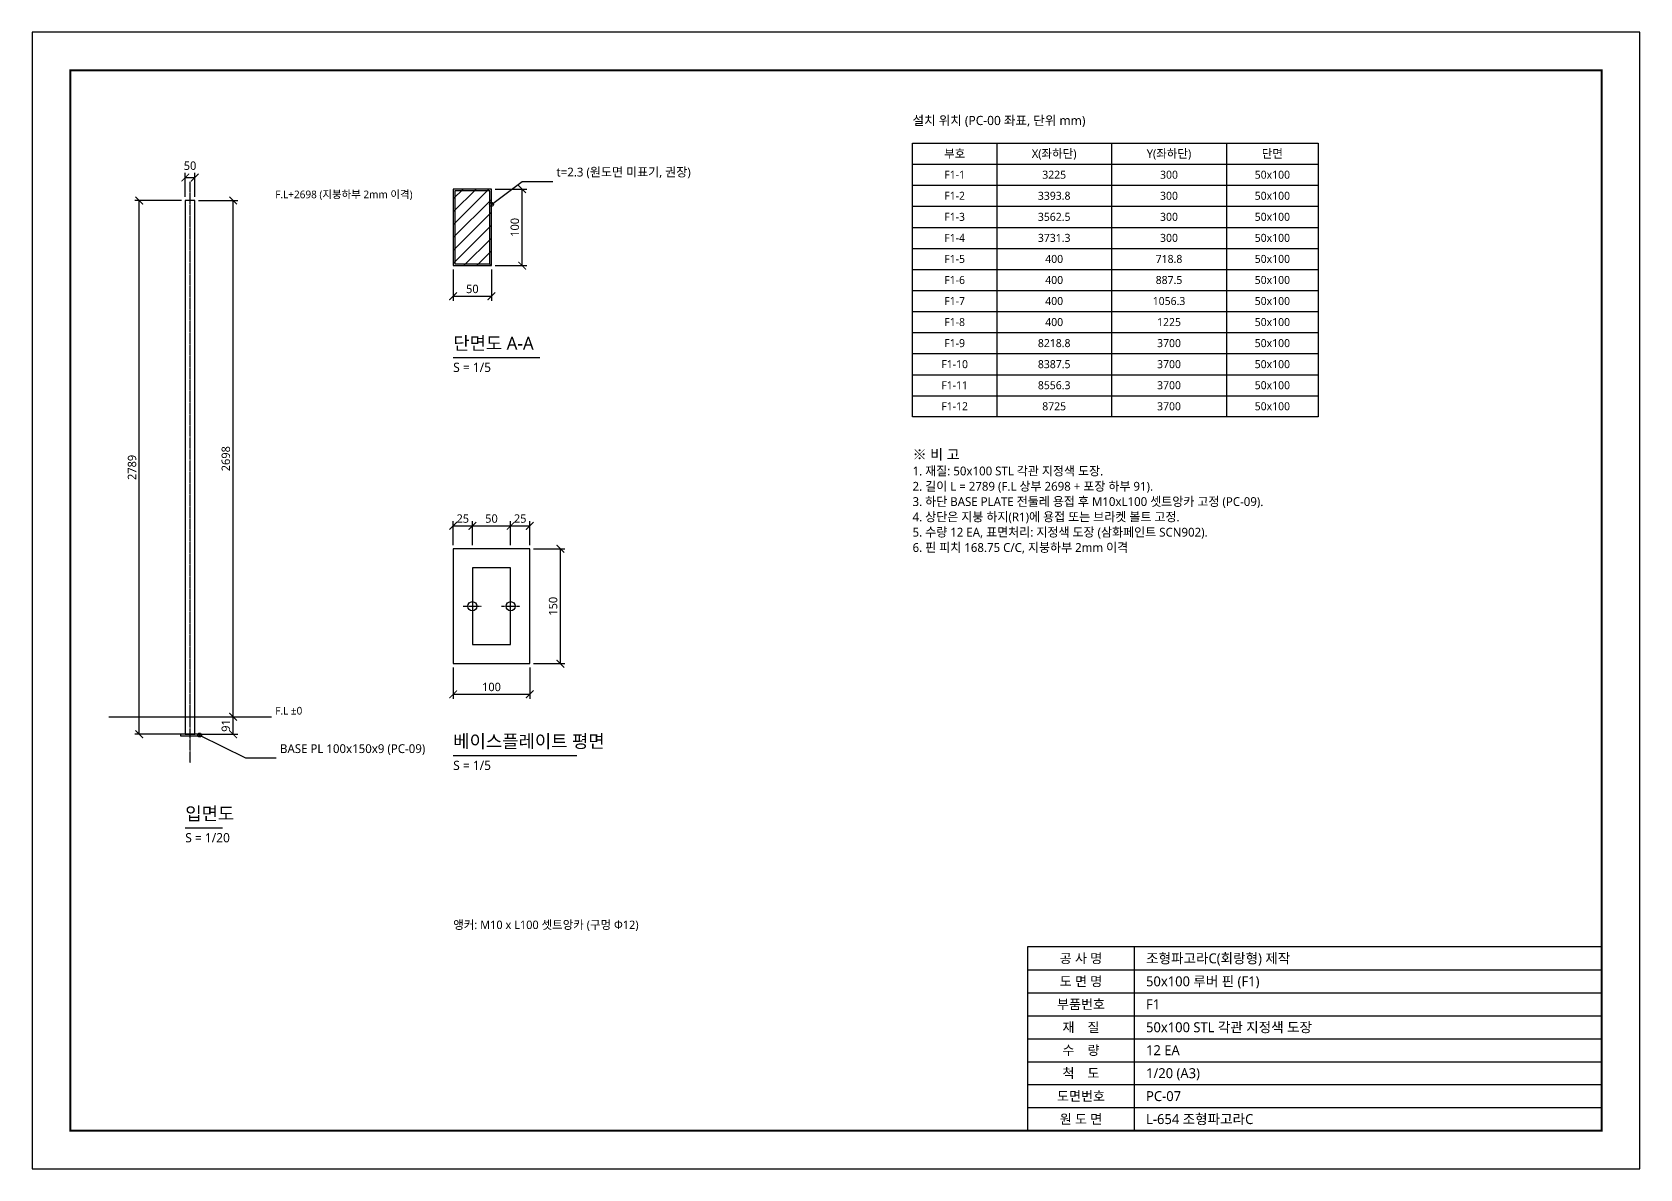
# Model space of a CAD drawing. Header units: millimetres. Extents: x 0 to 600420, y 0 to 14850.
# Drawn here: x 350000 to 358400, y 0 to 5940 of the extents above; entities that cross this region are included whole.
import ezdxf
from ezdxf.enums import TextEntityAlignment as Align

# ---------------------------------------------------------------- set-up
doc = ezdxf.new("R2010")
doc.units = ezdxf.units.MM
doc.linetypes.add('CENTER', pattern=[5.08, 3.175, -0.635, 0.635, -0.635])
for name, color, linetype in [('CENTER', 1, 'CENTER'), ('DIM', 3, 'Continuous'), ('FRAME', 7, 'Continuous'), ('HATCH', 8, 'Continuous'), ('NOTE', 1, 'Continuous'), ('OUTLINE', 7, 'Continuous'), ('TEXT', 7, 'Continuous'), ('THIN', 8, 'Continuous')]:
    doc.layers.add(name, color=color, linetype=linetype)
doc.styles.add('KOR', font='NanumGothic.ttf')
doc.dimstyles.new('PART', dxfattribs={"dimtxt": 2.2, "dimasz": 2, "dimexe": 1.2, "dimexo": 1, "dimgap": 0.8, "dimtad": 1, "dimdec": 1, "dimlfac": 100, "dimdsep": 46, "dimtxsty": 'KOR', "dimblk": 'ARCHTICK', "dimcen": 2.5, "dimclrd": 3, "dimclre": 3, "dimclrt": 3, "dimazin": 3, "dimtfac": 0.5, "dimtmove": 2, "dimatfit": 3})

# ---------------------------------------------------------------- blocks, each defined once
blk = doc.blocks.new('_ARCHTICK')
at = {"color": 0, "linetype": 'BYBLOCK', "const_width": 0.15}
blk.add_lwpolyline([(-0.5, -0.5), (0.5, 0.5)], dxfattribs=at)

msp = doc.modelspace()

# ---------------------------------------------------------------- hatches: boundary and pattern name
at = {"layer": 'HATCH'}
h = msp.add_hatch(dxfattribs=at)
h.set_pattern_fill('ANSI31', scale=15)
h.paths.add_polyline_path([(352200, 4720), (352400, 4720), (352400, 5120), (352200, 5120)])

# ---------------------------------------------------------------- linework, layer by layer
at = {"layer": 'CENTER'}
for p, q in [((350825, 2121), (350825, 5160)), ((352252, 2940), (352348, 2940)), ((352452, 2940), (352548, 2940))]:
    msp.add_line(p, q, dxfattribs=at)
at = {"layer": 'DIM'}
for points in [[(352400, 5040), (352560, 5160), (352720, 5160)], [(350875, 2267), (351115, 2147), (351275, 2147)]]:
    msp.add_lwpolyline(points, dxfattribs=at)
for centre in [(352400, 5040), (350875, 2267)]:
    msp.add_circle(centre, 10, dxfattribs=at)
at = {"layer": 'FRAME'}
for points in [[(350000, 0), (358400, 0), (358400, 5940), (350000, 5940)], [(354600, 5360), (356720, 5360), (356720, 3930), (354600, 3930)], [(355200, 200), (358200, 200), (358200, 1160), (355200, 1160)]]:
    msp.add_lwpolyline(points, close=True, dxfattribs=at)
at = {"layer": 'FRAME', "const_width": 10}
msp.add_lwpolyline([(350200, 200), (358200, 200), (358200, 5740), (350200, 5740)], close=True, dxfattribs=at)
at = {"layer": 'NOTE'}
msp.add_line((350400, 2362), (351250, 2362), dxfattribs=at)
at = {"layer": 'OUTLINE'}
for points in [[(350800, 2271), (350850, 2271), (350850, 5060), (350800, 5060)], [(352200, 4720), (352400, 4720), (352400, 5120), (352200, 5120)], [(352200, 2640), (352600, 2640), (352600, 3240), (352200, 3240)], [(350775, 2262), (350875, 2262), (350875, 2271), (350775, 2271)]]:
    msp.add_lwpolyline(points, close=True, dxfattribs=at)
for centre in [(352300, 2940), (352500, 2940)]:
    msp.add_circle(centre, 24, dxfattribs=at)
at = {"layer": 'TEXT'}
for points in [[(352200, 4240), (352652.2, 4240)], [(352200, 2160), (352846, 2160)], [(350800, 1782), (350993.8, 1782)]]:
    msp.add_lwpolyline(points, dxfattribs=at)
at = {"layer": 'THIN'}
for points in [[(355040, 5360), (355040, 3930)], [(355640, 5360), (355640, 3930)], [(356240, 5360), (356240, 3930)], [(354600, 5250), (356720, 5250)], [(354600, 5140), (356720, 5140)], [(354600, 5030), (356720, 5030)], [(354600, 4920), (356720, 4920)], [(354600, 4810), (356720, 4810)], [(354600, 4700), (356720, 4700)], [(354600, 4590), (356720, 4590)], [(354600, 4480), (356720, 4480)], [(354600, 4370), (356720, 4370)], [(354600, 4260), (356720, 4260)], [(354600, 4150), (356720, 4150)], [(354600, 4040), (356720, 4040)], [(355760, 200), (355760, 1160)], [(355200, 1040), (358200, 1040)], [(355200, 920), (358200, 920)], [(355200, 800), (358200, 800)], [(355200, 680), (358200, 680)], [(355200, 560), (358200, 560)], [(355200, 440), (358200, 440)], [(355200, 320), (358200, 320)]]:
    msp.add_lwpolyline(points, dxfattribs=at)
for points in [[(352209.2, 4729.2), (352390.8, 4729.2), (352390.8, 5110.8), (352209.2, 5110.8)], [(352300, 2740), (352500, 2740), (352500, 3140), (352300, 3140)]]:
    msp.add_lwpolyline(points, close=True, dxfattribs=at)

# ---------------------------------------------------------------- texts
at = {"layer": 'TEXT', "style": 'KOR'}
for s, height, p in [('설치 위치 (PC-00 좌표, 단위 mm)', 48, (354600, 5440)), ('t=2.3 (원도면 미표기, 권장)', 46, (352740, 5172)), ('F.L+2698 (지붕하부 2mm 이격)', 40, (351270, 5060)), ('단면도 A-A', 68, (352200, 4260)), ('S = 1/5', 48, (352200, 4150)), ('※ 비 고', 54, (354600, 3690)), ('1. 재질: 50x100 STL 각관 지정색 도장.', 46, (354600, 3610)), ('2. 길이 L = 2789 (F.L 상부 2698 + 포장 하부 91).', 46, (354600, 3530)), ('3. 하단 BASE PLATE 전둘레 용접 후 M10xL100 셋트앙카 고정 (PC-09).', 46, (354600, 3450)), ('4. 상단은 지붕 하지(R1)에 용접 또는 브라켓 볼트 고정.', 46, (354600, 3370)), ('5. 수량 12 EA, 표면처리: 지정색 도장 (삼화페인트 SCN902).', 46, (354600, 3290)), ('6. 핀 피치 168.75 C/C, 지붕하부 2mm 이격', 46, (354600, 3210)), ('F.L ±0', 40, (351270, 2362)), ('베이스플레이트 평면', 68, (352200, 2180)), ('BASE PL 100x150x9 (PC-09)', 46, (351295, 2159)), ('S = 1/5', 48, (352200, 2070)), ('입면도', 68, (350800, 1802)), ('S = 1/20', 48, (350800, 1692)), ('앵커: M10 x L100 셋트앙카 (구멍 Φ12)', 44, (352200, 1240))]:
    msp.add_text(s, height=height, dxfattribs=at).set_placement(p, align=Align.BOTTOM_LEFT)
for s, height, p in [('부호', 44, (354820, 5305)), ('X(좌하단)', 44, (355340, 5305)), ('Y(좌하단)', 44, (355940, 5305)), ('단면', 44, (356480, 5305)), ('F1-1', 41.8, (354820, 5195)), ('3225', 41.8, (355340, 5195)), ('300', 41.8, (355940, 5195)), ('50x100', 41.8, (356480, 5195)), ('F1-2', 41.8, (354820, 5085)), ('3393.8', 41.8, (355340, 5085)), ('300', 41.8, (355940, 5085)), ('50x100', 41.8, (356480, 5085)), ('F1-3', 41.8, (354820, 4975)), ('3562.5', 41.8, (355340, 4975)), ('300', 41.8, (355940, 4975)), ('50x100', 41.8, (356480, 4975)), ('F1-4', 41.8, (354820, 4865)), ('3731.3', 41.8, (355340, 4865)), ('300', 41.8, (355940, 4865)), ('50x100', 41.8, (356480, 4865)), ('F1-5', 41.8, (354820, 4755)), ('400', 41.8, (355340, 4755)), ('718.8', 41.8, (355940, 4755)), ('50x100', 41.8, (356480, 4755)), ('F1-6', 41.8, (354820, 4645)), ('400', 41.8, (355340, 4645)), ('887.5', 41.8, (355940, 4645)), ('50x100', 41.8, (356480, 4645)), ('F1-7', 41.8, (354820, 4535)), ('400', 41.8, (355340, 4535)), ('1056.3', 41.8, (355940, 4535)), ('50x100', 41.8, (356480, 4535)), ('F1-8', 41.8, (354820, 4425)), ('400', 41.8, (355340, 4425)), ('1225', 41.8, (355940, 4425)), ('50x100', 41.8, (356480, 4425)), ('F1-9', 41.8, (354820, 4315)), ('8218.8', 41.8, (355340, 4315)), ('3700', 41.8, (355940, 4315)), ('50x100', 41.8, (356480, 4315)), ('F1-10', 41.8, (354820, 4205)), ('8387.5', 41.8, (355340, 4205)), ('3700', 41.8, (355940, 4205)), ('50x100', 41.8, (356480, 4205)), ('8556.3', 41.8, (355340, 4095)), ('3700', 41.8, (355940, 4095)), ('50x100', 41.8, (356480, 4095)), ('F1-11', 41.8, (354820, 4095)), ('F1-12', 41.8, (354820, 3985)), ('8725', 41.8, (355340, 3985)), ('3700', 41.8, (355940, 3985)), ('50x100', 41.8, (356480, 3985)), ('공 사 명', 50, (355480, 1100)), ('도 면 명', 50, (355480, 980)), ('부품번호', 50, (355480, 860)), ('재    질', 50, (355480, 740)), ('수    량', 50, (355480, 620)), ('척    도', 50, (355480, 500)), ('도면번호', 50, (355480, 380)), ('원 도 면', 50, (355480, 260))]:
    msp.add_text(s, height=height, dxfattribs=at).set_placement(p, align=Align.MIDDLE_CENTER)
for s, p in [('조형파고라C(회랑형) 제작', (355820, 1100)), ('50x100 루버 핀 (F1)', (355820, 980)), ('F1', (355820, 860)), ('50x100 STL 각관 지정색 도장', (355820, 740)), ('12 EA', (355820, 620)), ('1/20 (A3)', (355820, 500)), ('PC-07', (355820, 380)), ('L-654 조형파고라C', (355820, 260))]:
    msp.add_text(s, height=52, dxfattribs=at).set_placement(p, align=Align.MIDDLE_LEFT)

# ---------------------------------------------------------------- dimensions: what is measured, and where the dimension line sits
at = {"layer": 'DIM'}
for base, p1, p2, override in [((350800, 5180), (350800, 5060), (350850, 5060), {"dimscale": 20, "dimlfac": 1}), ((352200, 4560), (352200, 4720), (352400, 4720), {"dimscale": 20, "dimlfac": 0.25}), ((352200, 3360), (352200, 3240), (352300, 3240), {"dimscale": 20, "dimlfac": 0.25}), ((352300, 3360), (352300, 3240), (352500, 3240), {"dimscale": 20, "dimlfac": 0.25}), ((352500, 3360), (352500, 3240), (352600, 3240), {"dimscale": 20, "dimlfac": 0.25}), ((352200, 2480), (352200, 2640), (352600, 2640), {"dimscale": 20, "dimlfac": 0.25})]:
    msp.add_linear_dim(base=base, p1=p1, p2=p2, dimstyle='PART', override=override, dxfattribs=at).render()
for base, p1, p2, override in [((352560, 4720), (352400, 4720), (352400, 5120), {"dimscale": 20, "dimlfac": 0.25}), ((350560, 2271), (350800, 2271), (350800, 5060), {"dimscale": 20, "dimlfac": 1}), ((351050, 2362), (350850, 2362), (350850, 5060), {"dimscale": 20, "dimlfac": 1}), ((352760, 2640), (352600, 2640), (352600, 3240), {"dimscale": 20, "dimlfac": 0.25}), ((351050, 2271), (350850, 2271), (350850, 2362), {"dimscale": 20, "dimlfac": 1})]:
    msp.add_linear_dim(base=base, p1=p1, p2=p2, angle=90, dimstyle='PART', override=override, dxfattribs=at).render()

doc.saveas('drawing.dxf')
